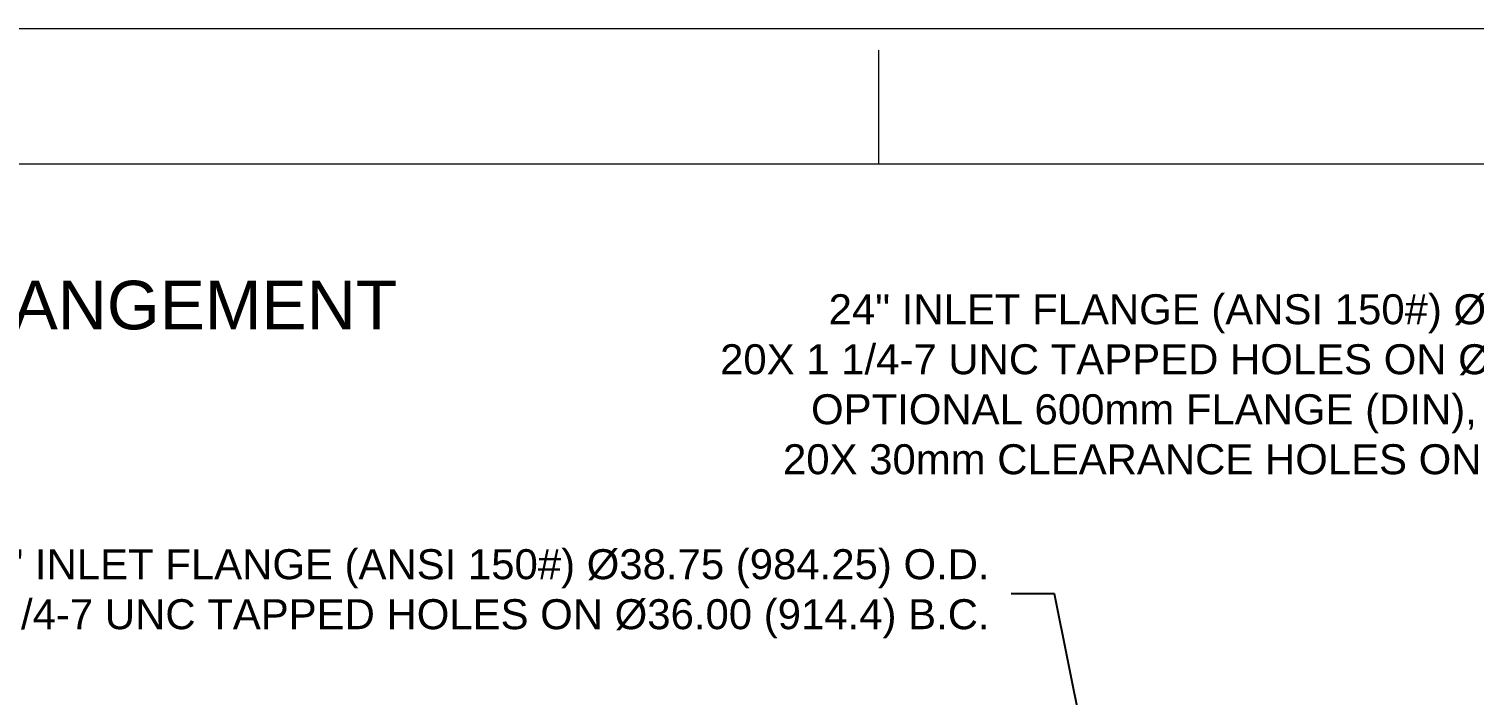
# Model space of a CAD drawing. Header units: inches. Extents: x 0 to 533, y 0 to 406.
# Drawn here: x 62.2 to 182.6, y 350.5 to 406 of the extents above; entities that cross this region are included whole.
import ezdxf
from ezdxf.enums import TextEntityAlignment as Align

# ---------------------------------------------------------------- set-up
doc = ezdxf.new("R2010")
doc.units = ezdxf.units.IN
doc.header["$MEASUREMENT"] = 0
doc.layers.add('Title Block', color=7, linetype='Continuous')
doc.layers.add('TXT', color=7, linetype='Continuous')
doc.styles.add('ACANSTS', font='romans.shx', dxfattribs={"height": 1})
doc.styles.add('Roman', font='romans')
doc.styles.get("Standard").update_dxf_attribs({"font": 'arial.ttf'})
doc.dimstyles.new('STANDARD 2 PLCS', dxfattribs={"dimtxt": 0.125, "dimasz": 0.18, "dimexe": 0.18, "dimexo": 0.0625, "dimgap": 0.09, "dimtad": 0, "dimtih": 1, "dimtoh": 1, "dimzin": 4, "dimdsep": 46, "dimtxsty": 'Standard', "dimcen": 0.09, "dimaunit": 1, "dimadec": 0, "dimazin": 1, "dimtfac": 1, "dimtofl": 0, "dimtmove": 1, "dimatfit": 3, "dimfxl": 1, "dimtolj": 1, "dimtzin": 4, "dimarcsym": 0})

# ---------------------------------------------------------------- blocks, each defined once
blk = doc.blocks.new('LONE STAR BLOWER TITLE BLOCK (SIZE A)')
at = {"layer": 'Title Block', "lineweight": 15}
for p, q in [((23.625, 18), (0, 18)), ((5.9062, 17.5), (5.9062, 17.9219)), ((23.125, 17.5), (0.5, 17.5)), ((23.125, 17.5), (0.5, 17.5))]:
    blk.add_line(p, q, dxfattribs=at)
at = {"layer": 'Title Block', "lineweight": 15, "style": 'ACANSTS'}
for tag, p, height in [('DRAWN_BY', (14.3692, 2.2855), 0.135), ('DRAWN_DATE', (15.5145, 2.2938), 0.135), ('DRAWING_SUBTITLE', (17.5134, 1.9768), 0.2025), ('CHECKED_BY', (14.3914, 1.9397), 0.135), ('CHECK_DATE', (15.4958, 1.9404), 0.135), ('ENGINEER', (14.3854, 1.6081), 0.135), ('ENG_DATE', (15.4868, 1.6029), 0.135), ('DRAWING_SUBTITLE', (17.5109, 1.5494), 0.2025), ('MANUFACTURING', (14.3811, 1.2706), 0.135), ('MFG_DATE', (15.4879, 1.2695), 0.135), ('CONTROL', (14.3811, 0.9331), 0.135), ('CONTROL_DATE', (15.4879, 0.932), 0.135), ('CAGE_CODE', (17.7275, 0.9163), 0.135), ('MODEL_FILE_NAME', (8.2952, 0.6111), 0.135), ('APPROVED_BY', (14.3698, 0.5685), 0.135), ('APPROVAL_DATE', (15.4796, 0.5615), 0.135)]:
    blk.add_attdef(tag, p, '', height=height, dxfattribs=at)
at = {"layer": 'Title Block', "lineweight": 15, "style": 'Roman', "flags": 8}
for tag, height, p in [('DWG_NUMBER', 0.2812, (18.9096, 1.1474)), ('SCALE', 0.135, (17.9035, 0.7041)), ('SHEETNUMBER', 0.135, (21.2556, 0.7041)), ('TOTA_SHEETS', 0.135, (21.8939, 0.7016))]:
    blk.add_attdef(tag, text='', height=height, dxfattribs=at).set_placement(p, align=Align.TOP_LEFT)
at = {"layer": 'Title Block', "lineweight": 15, "style": 'ACANSTS'}
blk.add_attdef('REVISION', text='', height=0.135, dxfattribs=at).set_placement((22.8495, 0.8933), align=Align.CENTER)

msp = doc.modelspace()

# ---------------------------------------------------------------- block references
at = {"xscale": 22.55296165068907, "yscale": 22.55296165068907, "zscale": 22.55296165068907}
msp.add_blockref('LONE STAR BLOWER TITLE BLOCK (SIZE A)', (-0.20583, 0.08309), dxfattribs=at)

# ---------------------------------------------------------------- texts
at = {"char_height": 2.5, "attachment_point": 6}
for s, insert in [('24" INLET FLANGE (ANSI 150#) %%C32.00 (812.8) O.D.\\P20X 1 1/4-7 UNC TAPPED HOLES ON %%C29.50 (749.3) B.C.\\POPTIONAL 600mm FLANGE (DIN), %%C30.71 (780) O.D.\\P20X 30mm CLEARANCE HOLES ON %%C28.54 (725) B.C. ', (212.54945, 376.04146)), ('30" INLET FLANGE (ANSI 150#) %%C38.75 (984.25) O.D.\\P28X 1 1/4-7 UNC TAPPED HOLES ON %%C36.00 (914.4) B.C. ', (142.24343, 358.95774))]:
    msp.add_mtext(s, dxfattribs=dict(at, insert=insert))
at = {"layer": 'TXT', "lineweight": 5}
msp.add_text('GENERAL ARRANGEMENT', height=4.05, dxfattribs=at).set_placement((56.55923, 380.99384), align=Align.CENTER)

# ---------------------------------------------------------------- leaders
at = {"annotation_type": 0, "has_hookline": 1, "hookline_direction": 1, "text_width": 92.37722}
msp.add_leader([(153.63492, 329.08014), (147.64343, 358.95774), (144.04343, 358.95774)], dimstyle='STANDARD 2 PLCS', override={"dimscale": 20, "dimpost": '\\X', "dimtmove": 0}, dxfattribs=at)

doc.saveas('drawing.dxf')
